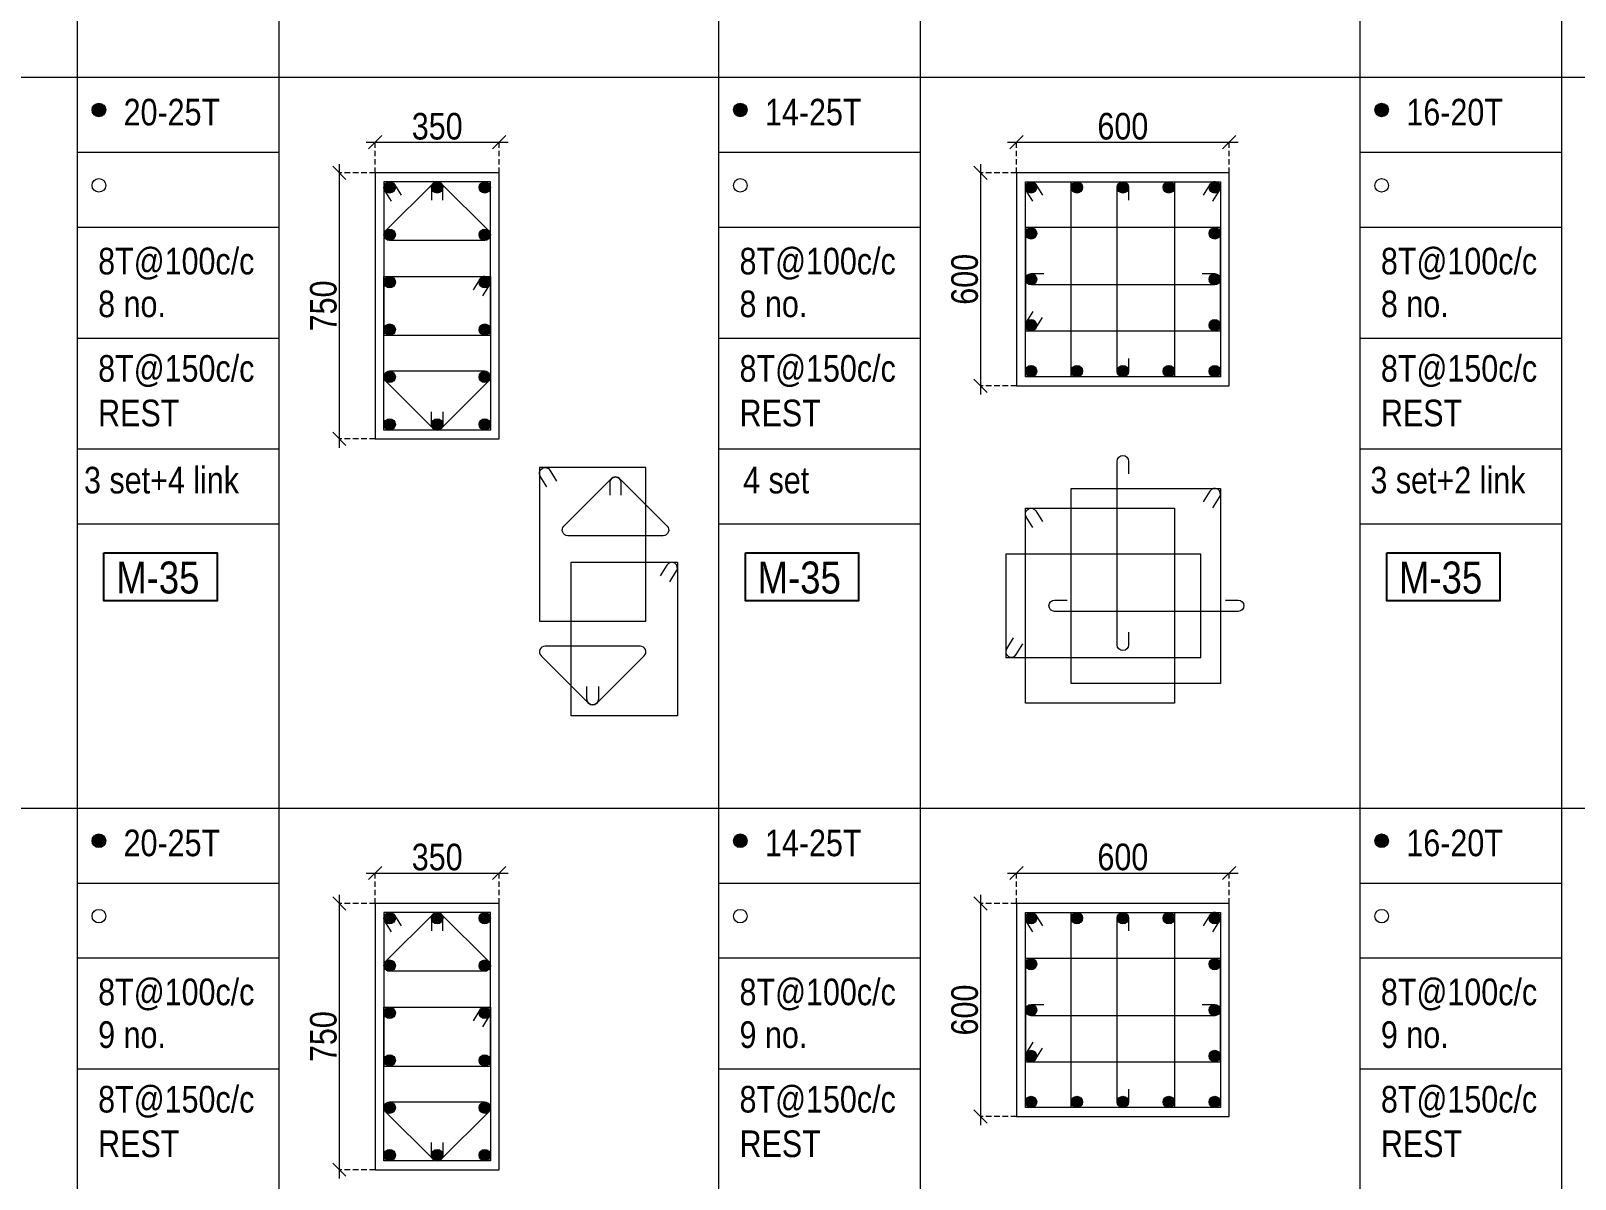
# Model space of a CAD drawing. Header units: millimetres. Extents: x 1112055 to 3390982, y -148532 to 766891.
# Drawn here: x 2124902 to 2142319, y 345047 to 357993 of the extents above; entities that cross this region are included whole.
import ezdxf
from ezdxf.enums import TextEntityAlignment as Align

# ---------------------------------------------------------------- set-up
doc = ezdxf.new("R2010")
doc.units = ezdxf.units.MM
doc.header["$PDMODE"] = 35
doc.header["$PDSIZE"] = -25
doc.linetypes.add('DASHED2', pattern=[0.375, 0.25, -0.125])
doc.linetypes.add('Hidden', pattern=[9.525, 6.35, -3.175])
for name, color, linetype, lineweight in [('B COL. SIZE DIM', 220, 'Continuous', 25), ('B COLSCH', 204, 'Continuous', 20), ('B COLUMN', 1, 'Hidden', 9), ('B STEEL', 34, 'Continuous', 15)]:
    doc.layers.add(name, color=color, linetype=linetype, lineweight=lineweight)
doc.layers.add('B TEXT', color=7, linetype='Continuous')
doc.styles.add('dim inside', font='romans.shx', dxfattribs={"width": 0.8, "height": 125})
doc.styles.add('SWINC', font='swissc.ttf')
doc.dimstyles.new('dim inside', dxfattribs={"dimtxt": 125, "dimasz": 100, "dimexe": 0, "dimexo": 0, "dimgap": 10, "dimtad": 0, "dimdec": 0, "dimzin": 0, "dimdsep": 46, "dimtxsty": 'dim inside', "dimblk": 'SMALL', "dimcen": 0.09, "dimadec": 0, "dimazin": 0, "dimtfac": 1, "dimtdec": 0, "dimtofl": 0, "dimtmove": 0, "dimatfit": 3, "dimfxl": 1, "dimtolj": 1, "dimtzin": 0, "dimarcsym": 2})

# ---------------------------------------------------------------- blocks, each defined once
blk = doc.blocks.new('_Oblique')
at = {"color": 0, "linetype": 'ByBlock', "lineweight": -2}
blk.add_line((-0.5, -0.5), (0.5, 0.5), dxfattribs=at)
blk = doc.blocks.new('*D1078')
at = {"layer": 'B COL. SIZE DIM', "color": 250, "lineweight": 9, "ltscale": 250, "transparency": 16777216}
blk.add_line((2128685, 348498), (2130285, 348498), dxfattribs=at)
at = {"layer": 'B COL. SIZE DIM', "color": 250, "linetype": 'DASHED2', "lineweight": 9, "ltscale": 250, "transparency": 16777216}
for p, q in [((2128785, 348153), (2128785, 348498)), ((2130185, 348153), (2130185, 348498))]:
    blk.add_line(p, q, dxfattribs=at)
at = {"layer": 'Defpoints', "color": 0, "ltscale": 250, "transparency": 16777216}
for p in [(2130185, 348498), (2128785, 348153), (2130185, 348153)]:
    blk.add_point(p, dxfattribs=at)
at = {"layer": 'B COL. SIZE DIM', "color": 250, "lineweight": 9, "ltscale": 250, "transparency": 16777216, "xscale": 150, "yscale": 150, "zscale": 150, "rotation": 180}
blk.add_blockref('_Oblique', (2128785, 348498), dxfattribs=at)
at = {"layer": 'B COL. SIZE DIM', "color": 250, "lineweight": 9, "ltscale": 250, "transparency": 16777216, "xscale": 150, "yscale": 150, "zscale": 150}
blk.add_blockref('_Oblique', (2130185, 348498), dxfattribs=at)
at = {"layer": 'B COL. SIZE DIM', "color": 6, "ltscale": 250, "transparency": 16777216, "insert": (2129485, 348676), "char_height": 300, "attachment_point": 5, "style": 'SWINC'}
blk.add_mtext('\\A1;350', dxfattribs=at)
blk = doc.blocks.new('*D1079')
at = {"layer": 'B COL. SIZE DIM', "color": 250, "lineweight": 9, "ltscale": 250, "transparency": 16777216}
blk.add_line((2128381, 348253), (2128381, 345053), dxfattribs=at)
at = {"layer": 'B COL. SIZE DIM', "color": 250, "linetype": 'DASHED2', "lineweight": 9, "ltscale": 250, "transparency": 16777216}
for p, q in [((2128785, 348153), (2128381, 348153)), ((2128785, 345153), (2128381, 345153))]:
    blk.add_line(p, q, dxfattribs=at)
at = {"layer": 'Defpoints', "color": 0, "ltscale": 250, "transparency": 16777216}
for p in [(2128785, 348153), (2128381, 345153), (2128785, 345153)]:
    blk.add_point(p, dxfattribs=at)
at = {"layer": 'B COL. SIZE DIM', "color": 250, "lineweight": 9, "ltscale": 250, "transparency": 16777216, "xscale": 150, "yscale": 150, "zscale": 150}
for p, rotation in [((2128381, 348153), 90), ((2128381, 345153), 270)]:
    blk.add_blockref('_Oblique', p, dxfattribs=dict(at, rotation=rotation))
at = {"layer": 'B COL. SIZE DIM', "color": 6, "ltscale": 250, "transparency": 16777216, "insert": (2128202, 346653), "char_height": 300, "attachment_point": 5, "rotation": 90, "style": 'SWINC'}
blk.add_mtext('\\A1;750', dxfattribs=at)
blk = doc.blocks.new('*D1088')
at = {"layer": 'B COL. SIZE DIM', "color": 250, "lineweight": 9, "ltscale": 250, "transparency": 16777216}
blk.add_line((2128685, 356737), (2130285, 356737), dxfattribs=at)
at = {"layer": 'B COL. SIZE DIM', "color": 250, "linetype": 'DASHED2', "lineweight": 9, "ltscale": 250, "transparency": 16777216}
for p, q in [((2128785, 356392), (2128785, 356737)), ((2130185, 356392), (2130185, 356737))]:
    blk.add_line(p, q, dxfattribs=at)
at = {"layer": 'Defpoints', "color": 0, "ltscale": 250, "transparency": 16777216}
for p in [(2130185, 356737), (2128785, 356392), (2130185, 356392)]:
    blk.add_point(p, dxfattribs=at)
at = {"layer": 'B COL. SIZE DIM', "color": 250, "lineweight": 9, "ltscale": 250, "transparency": 16777216, "xscale": 150, "yscale": 150, "zscale": 150, "rotation": 180}
blk.add_blockref('_Oblique', (2128785, 356737), dxfattribs=at)
at = {"layer": 'B COL. SIZE DIM', "color": 250, "lineweight": 9, "ltscale": 250, "transparency": 16777216, "xscale": 150, "yscale": 150, "zscale": 150}
blk.add_blockref('_Oblique', (2130185, 356737), dxfattribs=at)
at = {"layer": 'B COL. SIZE DIM', "color": 6, "ltscale": 250, "transparency": 16777216, "insert": (2129485, 356916), "char_height": 300, "attachment_point": 5, "style": 'SWINC'}
blk.add_mtext('\\A1;350', dxfattribs=at)
blk = doc.blocks.new('*D1089')
at = {"layer": 'B COL. SIZE DIM', "color": 250, "lineweight": 9, "ltscale": 250, "transparency": 16777216}
blk.add_line((2128381, 356492), (2128381, 353292), dxfattribs=at)
at = {"layer": 'B COL. SIZE DIM', "color": 250, "linetype": 'DASHED2', "lineweight": 9, "ltscale": 250, "transparency": 16777216}
for p, q in [((2128785, 356392), (2128381, 356392)), ((2128785, 353392), (2128381, 353392))]:
    blk.add_line(p, q, dxfattribs=at)
at = {"layer": 'Defpoints', "color": 0, "ltscale": 250, "transparency": 16777216}
for p in [(2128785, 356392), (2128381, 353392), (2128785, 353392)]:
    blk.add_point(p, dxfattribs=at)
at = {"layer": 'B COL. SIZE DIM', "color": 250, "lineweight": 9, "ltscale": 250, "transparency": 16777216, "xscale": 150, "yscale": 150, "zscale": 150}
for p, rotation in [((2128381, 356392), 90), ((2128381, 353392), 270)]:
    blk.add_blockref('_Oblique', p, dxfattribs=dict(at, rotation=rotation))
at = {"layer": 'B COL. SIZE DIM', "color": 6, "ltscale": 250, "transparency": 16777216, "insert": (2128202, 354892), "char_height": 300, "attachment_point": 5, "rotation": 90, "style": 'SWINC'}
blk.add_mtext('\\A1;750', dxfattribs=at)
blk = doc.blocks.new('*D1102')
at = {"layer": 'B COL. SIZE DIM', "color": 250, "lineweight": 9, "ltscale": 250, "transparency": 16777216}
blk.add_line((2135918, 348498), (2138518, 348498), dxfattribs=at)
at = {"layer": 'B COL. SIZE DIM', "color": 250, "linetype": 'DASHED2', "lineweight": 9, "ltscale": 250, "transparency": 16777216}
for p, q in [((2136018, 348153), (2136018, 348498)), ((2138418, 348153), (2138418, 348498))]:
    blk.add_line(p, q, dxfattribs=at)
at = {"layer": 'Defpoints', "color": 0, "ltscale": 250, "transparency": 16777216}
for p in [(2138418, 348498), (2136018, 348153), (2138418, 348153)]:
    blk.add_point(p, dxfattribs=at)
at = {"layer": 'B COL. SIZE DIM', "color": 250, "lineweight": 9, "ltscale": 250, "transparency": 16777216, "xscale": 150, "yscale": 150, "zscale": 150, "rotation": 180}
blk.add_blockref('_Oblique', (2136018, 348498), dxfattribs=at)
at = {"layer": 'B COL. SIZE DIM', "color": 250, "lineweight": 9, "ltscale": 250, "transparency": 16777216, "xscale": 150, "yscale": 150, "zscale": 150}
blk.add_blockref('_Oblique', (2138418, 348498), dxfattribs=at)
at = {"layer": 'B COL. SIZE DIM', "color": 6, "ltscale": 250, "transparency": 16777216, "insert": (2137218, 348677), "char_height": 300, "attachment_point": 5, "style": 'SWINC'}
blk.add_mtext('\\A1;600', dxfattribs=at)
blk = doc.blocks.new('*D1103')
at = {"layer": 'B COL. SIZE DIM', "color": 250, "lineweight": 9, "ltscale": 250, "transparency": 16777216}
blk.add_line((2135614, 348253), (2135614, 345653), dxfattribs=at)
at = {"layer": 'B COL. SIZE DIM', "color": 250, "linetype": 'DASHED2', "lineweight": 9, "ltscale": 250, "transparency": 16777216}
for p, q in [((2136018, 348153), (2135614, 348153)), ((2136018, 345753), (2135614, 345753))]:
    blk.add_line(p, q, dxfattribs=at)
at = {"layer": 'Defpoints', "color": 0, "ltscale": 250, "transparency": 16777216}
for p in [(2136018, 348153), (2135614, 345753), (2136018, 345753)]:
    blk.add_point(p, dxfattribs=at)
at = {"layer": 'B COL. SIZE DIM', "color": 250, "lineweight": 9, "ltscale": 250, "transparency": 16777216, "xscale": 150, "yscale": 150, "zscale": 150}
for p, rotation in [((2135614, 348153), 90), ((2135614, 345753), 270)]:
    blk.add_blockref('_Oblique', p, dxfattribs=dict(at, rotation=rotation))
at = {"layer": 'B COL. SIZE DIM', "color": 6, "ltscale": 250, "transparency": 16777216, "insert": (2135435, 346953), "char_height": 300, "attachment_point": 5, "rotation": 90, "style": 'SWINC'}
blk.add_mtext('\\A1;600', dxfattribs=at)
blk = doc.blocks.new('*D1104')
at = {"layer": 'B COL. SIZE DIM', "color": 250, "lineweight": 9, "ltscale": 250, "transparency": 16777216}
blk.add_line((2135918, 356737), (2138518, 356737), dxfattribs=at)
at = {"layer": 'B COL. SIZE DIM', "color": 250, "linetype": 'DASHED2', "lineweight": 9, "ltscale": 250, "transparency": 16777216}
for p, q in [((2136018, 356392), (2136018, 356737)), ((2138418, 356392), (2138418, 356737))]:
    blk.add_line(p, q, dxfattribs=at)
at = {"layer": 'Defpoints', "color": 0, "ltscale": 250, "transparency": 16777216}
for p in [(2138418, 356737), (2136018, 356392), (2138418, 356392)]:
    blk.add_point(p, dxfattribs=at)
at = {"layer": 'B COL. SIZE DIM', "color": 250, "lineweight": 9, "ltscale": 250, "transparency": 16777216, "xscale": 150, "yscale": 150, "zscale": 150, "rotation": 180}
blk.add_blockref('_Oblique', (2136018, 356737), dxfattribs=at)
at = {"layer": 'B COL. SIZE DIM', "color": 250, "lineweight": 9, "ltscale": 250, "transparency": 16777216, "xscale": 150, "yscale": 150, "zscale": 150}
blk.add_blockref('_Oblique', (2138418, 356737), dxfattribs=at)
at = {"layer": 'B COL. SIZE DIM', "color": 6, "ltscale": 250, "transparency": 16777216, "insert": (2137218, 356916), "char_height": 300, "attachment_point": 5, "style": 'SWINC'}
blk.add_mtext('\\A1;600', dxfattribs=at)
blk = doc.blocks.new('*D1105')
at = {"layer": 'B COL. SIZE DIM', "color": 250, "lineweight": 9, "ltscale": 250, "transparency": 16777216}
blk.add_line((2135614, 356492), (2135614, 353892), dxfattribs=at)
at = {"layer": 'B COL. SIZE DIM', "color": 250, "linetype": 'DASHED2', "lineweight": 9, "ltscale": 250, "transparency": 16777216}
for p, q in [((2136018, 356392), (2135614, 356392)), ((2136018, 353992), (2135614, 353992))]:
    blk.add_line(p, q, dxfattribs=at)
at = {"layer": 'Defpoints', "color": 0, "ltscale": 250, "transparency": 16777216}
for p in [(2136018, 356392), (2135614, 353992), (2136018, 353992)]:
    blk.add_point(p, dxfattribs=at)
at = {"layer": 'B COL. SIZE DIM', "color": 250, "lineweight": 9, "ltscale": 250, "transparency": 16777216, "xscale": 150, "yscale": 150, "zscale": 150}
for p, rotation in [((2135614, 356392), 90), ((2135614, 353992), 270)]:
    blk.add_blockref('_Oblique', p, dxfattribs=dict(at, rotation=rotation))
at = {"layer": 'B COL. SIZE DIM', "color": 6, "ltscale": 250, "transparency": 16777216, "insert": (2135435, 355192), "char_height": 300, "attachment_point": 5, "rotation": 90, "style": 'SWINC'}
blk.add_mtext('\\A1;600', dxfattribs=at)

msp = doc.modelspace()

# ---------------------------------------------------------------- hatches: boundary and pattern name
at = {"layer": 'B STEEL', "lineweight": 9, "ltscale": 0.5}
h = msp.add_hatch(color=34, dxfattribs=at)
edge = h.paths.add_edge_path()
edge.add_arc((2125669.6, 357101.6), 76.8, 0, 360)
h = msp.add_hatch(color=34, dxfattribs=at)
edge = h.paths.add_edge_path()
edge.add_arc((2132903.1, 357101.6), 76.8, 0, 360)
h = msp.add_hatch(color=34, dxfattribs=at)
edge = h.paths.add_edge_path()
edge.add_arc((2140136.7, 357101.6), 76.8, 0, 360)
h = msp.add_hatch(color=34, dxfattribs=at)
edge = h.paths.add_edge_path()
edge.add_arc((2128948.8, 356228.4), 64, 0, 360)
h = msp.add_hatch(color=34, dxfattribs=at)
edge = h.paths.add_edge_path()
edge.add_arc((2129484.7, 356228.4), 64, 180, 540, ccw=False)
h = msp.add_hatch(color=34, dxfattribs=at)
edge = h.paths.add_edge_path()
edge.add_arc((2130020.7, 356228.4), 64, 180, 540, ccw=False)
h = msp.add_hatch(color=34, dxfattribs=at)
edge = h.paths.add_edge_path()
edge.add_arc((2136182.3, 356228.4), 64, 0, 360)
h = msp.add_hatch(color=34, dxfattribs=at)
edge = h.paths.add_edge_path()
edge.add_arc((2136700.3, 356228.4), 64, 180, 540, ccw=False)
h = msp.add_hatch(color=34, dxfattribs=at)
edge = h.paths.add_edge_path()
edge.add_arc((2137218.3, 356228.4), 64, 180, 540, ccw=False)
h = msp.add_hatch(color=34, dxfattribs=at)
edge = h.paths.add_edge_path()
edge.add_arc((2137736.3, 356228.4), 64, 180, 540, ccw=False)
h = msp.add_hatch(color=34, dxfattribs=at)
edge = h.paths.add_edge_path()
edge.add_arc((2138254.3, 356228.4), 64, 180, 540, ccw=False)
at = {"layer": 'B STEEL', "lineweight": 30}
h = msp.add_hatch(color=34, dxfattribs=at)
edge = h.paths.add_edge_path()
edge.add_arc((2128948.8, 355694), 64, 0, 360)
h = msp.add_hatch(color=34, dxfattribs=at)
edge = h.paths.add_edge_path()
edge.add_arc((2130020.7, 355694), 64, 0, 360)
at = {"layer": 'B STEEL', "lineweight": 9, "ltscale": 0.5}
h = msp.add_hatch(color=34, dxfattribs=at)
edge = h.paths.add_edge_path()
edge.add_arc((2136182.3, 355710.4), 64, 180, 540, ccw=False)
h = msp.add_hatch(color=34, dxfattribs=at)
edge = h.paths.add_edge_path()
edge.add_arc((2138254.3, 355710.4), 64, 180, 540, ccw=False)
at = {"layer": 'B STEEL', "lineweight": 30}
h = msp.add_hatch(color=34, dxfattribs=at)
edge = h.paths.add_edge_path()
edge.add_arc((2128948.8, 355159.6), 64, 0, 360)
h = msp.add_hatch(color=34, dxfattribs=at)
edge = h.paths.add_edge_path()
edge.add_arc((2130020.7, 355159.6), 64, 0, 360)
at = {"layer": 'B STEEL', "lineweight": 9, "ltscale": 0.5}
h = msp.add_hatch(color=34, dxfattribs=at)
edge = h.paths.add_edge_path()
edge.add_arc((2136182.3, 355192.4), 64, 180, 540, ccw=False)
h = msp.add_hatch(color=34, dxfattribs=at)
edge = h.paths.add_edge_path()
edge.add_arc((2138254.3, 355192.4), 64, 180, 540, ccw=False)
at = {"layer": 'B STEEL', "lineweight": 30}
h = msp.add_hatch(color=34, dxfattribs=at)
edge = h.paths.add_edge_path()
edge.add_arc((2128948.8, 354625.2), 64, 0, 360)
h = msp.add_hatch(color=34, dxfattribs=at)
edge = h.paths.add_edge_path()
edge.add_arc((2130020.7, 354625.2), 64, 0, 360)
at = {"layer": 'B STEEL', "lineweight": 9, "ltscale": 0.5}
h = msp.add_hatch(color=34, dxfattribs=at)
edge = h.paths.add_edge_path()
edge.add_arc((2136182.3, 354674.4), 64, 180, 540, ccw=False)
h = msp.add_hatch(color=34, dxfattribs=at)
edge = h.paths.add_edge_path()
edge.add_arc((2138254.3, 354674.4), 64, 180, 540, ccw=False)
at = {"layer": 'B STEEL', "lineweight": 30}
h = msp.add_hatch(color=34, dxfattribs=at)
edge = h.paths.add_edge_path()
edge.add_arc((2128948.8, 354090.8), 64, 0, 360)
h = msp.add_hatch(color=34, dxfattribs=at)
edge = h.paths.add_edge_path()
edge.add_arc((2130020.7, 354090.8), 64, 0, 360)
at = {"layer": 'B STEEL', "lineweight": 9, "ltscale": 0.5}
h = msp.add_hatch(color=34, dxfattribs=at)
edge = h.paths.add_edge_path()
edge.add_arc((2136182.3, 354156.4), 64, 0, 360, ccw=False)
h = msp.add_hatch(color=34, dxfattribs=at)
edge = h.paths.add_edge_path()
edge.add_arc((2136700.3, 354156.4), 64, 180, 540, ccw=False)
h = msp.add_hatch(color=34, dxfattribs=at)
edge = h.paths.add_edge_path()
edge.add_arc((2137218.3, 354156.4), 64, 180, 540, ccw=False)
h = msp.add_hatch(color=34, dxfattribs=at)
edge = h.paths.add_edge_path()
edge.add_arc((2137736.3, 354156.4), 64, 180, 540, ccw=False)
h = msp.add_hatch(color=34, dxfattribs=at)
edge = h.paths.add_edge_path()
edge.add_arc((2138254.3, 354156.4), 64, -180, 180)
h = msp.add_hatch(color=34, dxfattribs=at)
edge = h.paths.add_edge_path()
edge.add_arc((2128948.8, 353556.4), 64, 0, 360, ccw=False)
h = msp.add_hatch(color=34, dxfattribs=at)
edge = h.paths.add_edge_path()
edge.add_arc((2129484.7, 353556.4), 64, -180, 180)
h = msp.add_hatch(color=34, dxfattribs=at)
edge = h.paths.add_edge_path()
edge.add_arc((2130020.7, 353556.4), 64, -180, 180)
h = msp.add_hatch(color=34, dxfattribs=at)
edge = h.paths.add_edge_path()
edge.add_arc((2125669.6, 348861.8), 76.8, 0, 360)
h = msp.add_hatch(color=34, dxfattribs=at)
edge = h.paths.add_edge_path()
edge.add_arc((2132903.1, 348861.8), 76.8, 0, 360)
h = msp.add_hatch(color=34, dxfattribs=at)
edge = h.paths.add_edge_path()
edge.add_arc((2140136.7, 348861.8), 76.8, 0, 360)
h = msp.add_hatch(color=34, dxfattribs=at)
edge = h.paths.add_edge_path()
edge.add_arc((2128948.8, 347988.6), 64, 0, 360)
h = msp.add_hatch(color=34, dxfattribs=at)
edge = h.paths.add_edge_path()
edge.add_arc((2129484.7, 347988.6), 64, 180, 540, ccw=False)
h = msp.add_hatch(color=34, dxfattribs=at)
edge = h.paths.add_edge_path()
edge.add_arc((2130020.7, 347988.6), 64, 180, 540, ccw=False)
h = msp.add_hatch(color=34, dxfattribs=at)
edge = h.paths.add_edge_path()
edge.add_arc((2136182.3, 347988.6), 64, 0, 360)
h = msp.add_hatch(color=34, dxfattribs=at)
edge = h.paths.add_edge_path()
edge.add_arc((2136700.3, 347988.6), 64, 180, 540, ccw=False)
h = msp.add_hatch(color=34, dxfattribs=at)
edge = h.paths.add_edge_path()
edge.add_arc((2137218.3, 347988.6), 64, 180, 540, ccw=False)
h = msp.add_hatch(color=34, dxfattribs=at)
edge = h.paths.add_edge_path()
edge.add_arc((2137736.3, 347988.6), 64, 180, 540, ccw=False)
h = msp.add_hatch(color=34, dxfattribs=at)
edge = h.paths.add_edge_path()
edge.add_arc((2138254.3, 347988.6), 64, 180, 540, ccw=False)
at = {"layer": 'B STEEL', "lineweight": 30}
h = msp.add_hatch(color=34, dxfattribs=at)
edge = h.paths.add_edge_path()
edge.add_arc((2128948.8, 347454.2), 64, 0, 360)
h = msp.add_hatch(color=34, dxfattribs=at)
edge = h.paths.add_edge_path()
edge.add_arc((2130020.7, 347454.2), 64, 0, 360)
at = {"layer": 'B STEEL', "lineweight": 9, "ltscale": 0.5}
h = msp.add_hatch(color=34, dxfattribs=at)
edge = h.paths.add_edge_path()
edge.add_arc((2136182.3, 347470.6), 64, 180, 540, ccw=False)
h = msp.add_hatch(color=34, dxfattribs=at)
edge = h.paths.add_edge_path()
edge.add_arc((2138254.3, 347470.6), 64, 180, 540, ccw=False)
at = {"layer": 'B STEEL', "lineweight": 30}
h = msp.add_hatch(color=34, dxfattribs=at)
edge = h.paths.add_edge_path()
edge.add_arc((2128948.8, 346919.8), 64, 0, 360)
h = msp.add_hatch(color=34, dxfattribs=at)
edge = h.paths.add_edge_path()
edge.add_arc((2130020.7, 346919.8), 64, 0, 360)
at = {"layer": 'B STEEL', "lineweight": 9, "ltscale": 0.5}
h = msp.add_hatch(color=34, dxfattribs=at)
edge = h.paths.add_edge_path()
edge.add_arc((2136182.3, 346952.6), 64, 180, 540, ccw=False)
h = msp.add_hatch(color=34, dxfattribs=at)
edge = h.paths.add_edge_path()
edge.add_arc((2138254.3, 346952.6), 64, 180, 540, ccw=False)
at = {"layer": 'B STEEL', "lineweight": 30}
h = msp.add_hatch(color=34, dxfattribs=at)
edge = h.paths.add_edge_path()
edge.add_arc((2128948.8, 346385.4), 64, 0, 360)
h = msp.add_hatch(color=34, dxfattribs=at)
edge = h.paths.add_edge_path()
edge.add_arc((2130020.7, 346385.4), 64, 0, 360)
at = {"layer": 'B STEEL', "lineweight": 9, "ltscale": 0.5}
h = msp.add_hatch(color=34, dxfattribs=at)
edge = h.paths.add_edge_path()
edge.add_arc((2136182.3, 346434.6), 64, 180, 540, ccw=False)
h = msp.add_hatch(color=34, dxfattribs=at)
edge = h.paths.add_edge_path()
edge.add_arc((2138254.3, 346434.6), 64, 180, 540, ccw=False)
at = {"layer": 'B STEEL', "lineweight": 30}
h = msp.add_hatch(color=34, dxfattribs=at)
edge = h.paths.add_edge_path()
edge.add_arc((2128948.8, 345851), 64, 0, 360)
h = msp.add_hatch(color=34, dxfattribs=at)
edge = h.paths.add_edge_path()
edge.add_arc((2130020.7, 345851), 64, 0, 360)
at = {"layer": 'B STEEL', "lineweight": 9, "ltscale": 0.5}
h = msp.add_hatch(color=34, dxfattribs=at)
edge = h.paths.add_edge_path()
edge.add_arc((2136182.3, 345916.6), 64, 0, 360, ccw=False)
h = msp.add_hatch(color=34, dxfattribs=at)
edge = h.paths.add_edge_path()
edge.add_arc((2136700.3, 345916.6), 64, 180, 540, ccw=False)
h = msp.add_hatch(color=34, dxfattribs=at)
edge = h.paths.add_edge_path()
edge.add_arc((2137218.3, 345916.6), 64, 180, 540, ccw=False)
h = msp.add_hatch(color=34, dxfattribs=at)
edge = h.paths.add_edge_path()
edge.add_arc((2137736.3, 345916.6), 64, 180, 540, ccw=False)
h = msp.add_hatch(color=34, dxfattribs=at)
edge = h.paths.add_edge_path()
edge.add_arc((2138254.3, 345916.6), 64, -180, 180)
h = msp.add_hatch(color=34, dxfattribs=at)
edge = h.paths.add_edge_path()
edge.add_arc((2128948.8, 345316.6), 64, 0, 360, ccw=False)
h = msp.add_hatch(color=34, dxfattribs=at)
edge = h.paths.add_edge_path()
edge.add_arc((2129484.7, 345316.6), 64, -180, 180)
h = msp.add_hatch(color=34, dxfattribs=at)
edge = h.paths.add_edge_path()
edge.add_arc((2130020.7, 345316.6), 64, -180, 180)

# ---------------------------------------------------------------- linework, layer by layer
at = {"layer": 'B COLSCH', "color": 250, "lineweight": 0}
for p, q in [((2125423.3, 382189.4), (2125423.3, 332750.4)), ((2127697.7, 382189.4), (2127697.7, 323875.2)), ((2132656.8, 382189.4), (2132656.8, 332750.4)), ((2134931.2, 382189.4), (2134931.2, 323875.2)), ((2139890.4, 382189.4), (2139890.4, 332750.4)), ((2142164.8, 382189.4), (2142164.8, 323875.2)), ((2087620, 357469.9), (2216655.7, 357469.9)), ((2125423.3, 356624.9), (2127697.7, 356624.9)), ((2132656.8, 356624.9), (2134931.2, 356624.9)), ((2139890.4, 356624.9), (2142164.8, 356624.9)), ((2125423.3, 355779.9), (2127697.7, 355779.9)), ((2132656.8, 355779.9), (2134931.2, 355779.9)), ((2139890.4, 355779.9), (2142164.8, 355779.9)), ((2125423.3, 354530.1), (2127697.7, 354530.1)), ((2132656.8, 354530.1), (2134931.2, 354530.1)), ((2139890.4, 354530.1), (2142164.8, 354530.1)), ((2125423.3, 353280.4), (2127697.7, 353280.4)), ((2132656.8, 353280.4), (2134931.2, 353280.4)), ((2139890.4, 353280.4), (2142164.8, 353280.4)), ((2125423.3, 352435.4), (2127697.7, 352435.4)), ((2132656.8, 352435.4), (2134931.2, 352435.4)), ((2139890.4, 352435.4), (2142164.8, 352435.4)), ((2087620, 349230.1), (2216655.7, 349230.1)), ((2125423.3, 348385.1), (2127697.7, 348385.1)), ((2132656.8, 348385.1), (2134931.2, 348385.1)), ((2139890.4, 348385.1), (2142164.8, 348385.1)), ((2125423.3, 347540.1), (2127697.7, 347540.1)), ((2132656.8, 347540.1), (2134931.2, 347540.1)), ((2139890.4, 347540.1), (2142164.8, 347540.1)), ((2125423.3, 346290.3), (2127697.7, 346290.3)), ((2132656.8, 346290.3), (2134931.2, 346290.3)), ((2139890.4, 346290.3), (2142164.8, 346290.3))]:
    msp.add_line(p, q, dxfattribs=at)
at = {"layer": 'B COLUMN', "color": 1, "linetype": 'ByBlock', "lineweight": 20}
for points in [[(2128784.7, 353392.4), (2130184.7, 353392.4), (2130184.7, 356392.4), (2128784.7, 356392.4)], [(2136018.3, 353992.4), (2138418.3, 353992.4), (2138418.3, 356392.4), (2136018.3, 356392.4)], [(2128784.7, 345152.6), (2130184.7, 345152.6), (2130184.7, 348152.6), (2128784.7, 348152.6)], [(2136018.3, 345752.6), (2138418.3, 345752.6), (2138418.3, 348152.6), (2136018.3, 348152.6)]]:
    msp.add_lwpolyline(points, close=True, dxfattribs=at)
at = {"layer": 'B STEEL', "color": 34, "lineweight": 9, "ltscale": 0.5}
for points in [[(2128884.7, 354561.2), (2130084.7, 354561.2), (2130084.7, 356292.4), (2128884.7, 356292.4)], [(2137800.3, 356292.4), (2137800.3, 354092.4), (2136118.3, 354092.4), (2136118.3, 356292.4)], [(2138318.3, 356292.4), (2138318.3, 354092.4), (2136636.3, 354092.4), (2136636.3, 356292.4)], [(2136118.3, 354610.4), (2138318.3, 354610.4), (2138318.3, 355774.4), (2136118.3, 355774.4)], [(2128884.7, 355223.6), (2130084.7, 355223.6), (2130084.7, 353492.4), (2128884.7, 353492.4)], [(2130638.3, 351338.6), (2131838.3, 351338.6), (2131838.3, 353069.8), (2130638.3, 353069.8)], [(2138318.3, 352834.7), (2138318.3, 350634.7), (2136636.3, 350634.7), (2136636.3, 352834.7)], [(2137800.3, 352611.6), (2137800.3, 350411.6), (2136118.3, 350411.6), (2136118.3, 352611.6)], [(2130994.3, 352001), (2132194.3, 352001), (2132194.3, 350269.8), (2130994.3, 350269.8)], [(2135897, 350929.6), (2138097, 350929.6), (2138097, 352093.6), (2135897, 352093.6)], [(2128884.7, 346321.4), (2130084.7, 346321.4), (2130084.7, 348052.6), (2128884.7, 348052.6)], [(2137800.3, 348052.6), (2137800.3, 345852.6), (2136118.3, 345852.6), (2136118.3, 348052.6)], [(2138318.3, 348052.6), (2138318.3, 345852.6), (2136636.3, 345852.6), (2136636.3, 348052.6)], [(2136118.3, 346370.6), (2138318.3, 346370.6), (2138318.3, 347534.6), (2136118.3, 347534.6)], [(2128884.7, 346983.8), (2130084.7, 346983.8), (2130084.7, 345252.6), (2128884.7, 345252.6)]]:
    msp.add_lwpolyline(points, close=True, dxfattribs=at)
for points in [[(2128969, 356073.4), (2128894.2, 356194.9, -1), (2129003.3, 356262), (2129078, 356140.5)], [(2129548.8, 356085.8), (2129548.8, 356228.4, 1), (2129420.7, 356228.4), (2129420.7, 356085.8)], [(2136202.5, 356073.4), (2136127.8, 356194.9, -1), (2136236.8, 356262), (2136311.6, 356140.5)], [(2137282.3, 354299.1), (2137282.3, 354156.4, -1), (2137154.3, 354156.4), (2137154.3, 356228.4, -1), (2137282.3, 356228.4), (2137282.3, 356085.8)], [(2138234, 356073.4), (2138308.8, 356194.9, 1), (2138199.7, 356262), (2138125, 356140.5)], [(2130000.5, 355004.6), (2130075.2, 355126.1, 1), (2129966.2, 355193.2), (2129891.4, 355071.7)], [(2138111.6, 355256.4), (2138254.3, 355256.4, -1), (2138254.3, 355128.4), (2136182.3, 355128.4, -1), (2136182.3, 355256.4), (2136324.9, 355256.4)], [(2136202.5, 354829.5), (2136127.8, 354708, 1), (2136236.8, 354640.9), (2136311.6, 354762.4)], [(2129548.8, 353699.1), (2129548.8, 353556.4, -1), (2129420.7, 353556.4), (2129420.7, 353699.1)], [(2129548.8, 353699.1), (2129548.8, 353556.4, -1), (2129420.7, 353556.4), (2129420.7, 353699.1)], [(2137282.3, 351211.6), (2137282.3, 351069, -1), (2137154.3, 351069), (2137154.3, 353140.9, -1), (2137282.3, 353140.9), (2137282.3, 352998.3)], [(2130722.6, 352850.7), (2130647.8, 352972.2, -1), (2130756.9, 353039.3), (2130831.7, 352917.8)], [(2131559.8, 352756.6), (2131559.8, 352899.3, 1), (2131431.8, 352899.3), (2131431.8, 352756.6)], [(2138234, 352615.6), (2138308.8, 352737.1, 1), (2138199.7, 352804.2), (2138125, 352682.7)], [(2136202.5, 352392.5), (2136127.8, 352514, -1), (2136236.8, 352581.1), (2136311.6, 352459.6)], [(2132110.1, 351781.9), (2132184.8, 351903.4, 1), (2132075.8, 351970.5), (2132001, 351849.1)], [(2138377.2, 351575.6), (2138519.8, 351575.6, -1), (2138519.8, 351447.6), (2136447.9, 351447.6, -1), (2136447.9, 351575.6), (2136590.5, 351575.6)], [(2135981.3, 351148.6), (2135906.5, 351027.1, 1), (2136015.5, 350960), (2136090.3, 351081.5)], [(2131302.4, 350600.1), (2131302.4, 350457.5, -1), (2131174.3, 350457.5), (2131174.3, 350600.1)], [(2128969, 347833.5), (2128894.2, 347955, -1), (2129003.3, 348022.1), (2129078, 347900.6)], [(2129548.8, 347845.9), (2129548.8, 347988.6, 1), (2129420.7, 347988.6), (2129420.7, 347845.9)], [(2136202.5, 347833.5), (2136127.8, 347955, -1), (2136236.8, 348022.1), (2136311.6, 347900.6)], [(2137282.3, 346059.3), (2137282.3, 345916.6, -1), (2137154.3, 345916.6), (2137154.3, 347988.6, -1), (2137282.3, 347988.6), (2137282.3, 347845.9)], [(2138234, 347833.5), (2138308.8, 347955, 1), (2138199.7, 348022.1), (2138125, 347900.6)], [(2130000.5, 346764.7), (2130075.2, 346886.2, 1), (2129966.2, 346953.3), (2129891.4, 346831.9)], [(2138111.6, 347016.6), (2138254.3, 347016.6, -1), (2138254.3, 346888.6), (2136182.3, 346888.6, -1), (2136182.3, 347016.6), (2136324.9, 347016.6)], [(2136202.5, 346589.6), (2136127.8, 346468.2, 1), (2136236.8, 346401), (2136311.6, 346522.5)], [(2129548.8, 345459.3), (2129548.8, 345316.6, -1), (2129420.7, 345316.6), (2129420.7, 345459.3)], [(2129548.8, 345459.3), (2129548.8, 345316.6, -1), (2129420.7, 345316.6), (2129420.7, 345459.3)]]:
    msp.add_lwpolyline(points, format="xyb", dxfattribs=at)
for points in [[(2129529.9, 356273.7), (2130065.9, 355739.4, -0.6687154), (2130020.7, 355630), (2128948.8, 355630, -0.6687154), (2128903.6, 355739.4), (2129439.5, 356273.7, -0.4133445)], [(2129529.9, 353511.1), (2130065.9, 354045.5, 0.6687154), (2130020.7, 354154.9), (2128948.8, 354154.9, 0.6687154), (2128903.6, 354045.5), (2129439.5, 353511.1, 0.4133445)], [(2131541, 352944.6), (2132077, 352410.2, -0.6687154), (2132031.8, 352300.9), (2130959.8, 352300.9, -0.6687154), (2130914.6, 352410.2), (2131450.6, 352944.6, -0.4133445)], [(2131283.5, 350412.1), (2131819.5, 350946.5, 0.6687154), (2131774.3, 351055.9), (2130702.4, 351055.9, 0.6687154), (2130657.2, 350946.5), (2131193.1, 350412.1, 0.4133445)], [(2129529.9, 348033.9), (2130065.9, 347499.5, -0.6687154), (2130020.7, 347390.2), (2128948.8, 347390.2, -0.6687154), (2128903.6, 347499.5), (2129439.5, 348033.9, -0.4133445)], [(2129529.9, 345271.3), (2130065.9, 345805.7, 0.6687154), (2130020.7, 345915), (2128948.8, 345915, 0.6687154), (2128903.6, 345805.7), (2129439.5, 345271.3, 0.4133445)]]:
    msp.add_lwpolyline(points, format="xyb", close=True, dxfattribs=at)
for centre, radius in [((2125669.6, 357101.6), 76.8), ((2132903.1, 357101.6), 76.8), ((2140136.7, 357101.6), 76.8), ((2125669.6, 356251.3), 76.8), ((2128948.8, 356228.4), 64), ((2129484.7, 356228.4), 64), ((2130020.7, 356228.4), 64), ((2132903.1, 356251.3), 76.8), ((2136182.3, 356228.4), 64), ((2136700.3, 356228.4), 64), ((2137218.3, 356228.4), 64), ((2137736.3, 356228.4), 64), ((2138254.3, 356228.4), 64), ((2140136.7, 356251.3), 76.8), ((2128948.8, 355694), 64), ((2130020.7, 355694), 64), ((2136182.3, 355710.4), 64), ((2138254.3, 355710.4), 64), ((2128948.8, 355159.6), 64), ((2130020.7, 355159.6), 64), ((2136182.3, 355192.4), 64), ((2138254.3, 355192.4), 64), ((2128948.8, 354625.2), 64), ((2130020.7, 354625.2), 64), ((2136182.3, 354674.4), 64), ((2138254.3, 354674.4), 64), ((2128948.8, 354090.8), 64), ((2130020.7, 354090.8), 64), ((2136182.3, 354156.4), 64), ((2136700.3, 354156.4), 64), ((2137218.3, 354156.4), 64), ((2137736.3, 354156.4), 64), ((2138254.3, 354156.4), 64), ((2128948.8, 353556.4), 64), ((2129484.7, 353556.4), 64), ((2130020.7, 353556.4), 64), ((2125669.6, 348861.8), 76.8), ((2132903.1, 348861.8), 76.8), ((2140136.7, 348861.8), 76.8), ((2125669.6, 348011.5), 76.8), ((2128948.8, 347988.6), 64), ((2129484.7, 347988.6), 64), ((2130020.7, 347988.6), 64), ((2132903.1, 348011.5), 76.8), ((2136182.3, 347988.6), 64), ((2136700.3, 347988.6), 64), ((2137218.3, 347988.6), 64), ((2137736.3, 347988.6), 64), ((2138254.3, 347988.6), 64), ((2140136.7, 348011.5), 76.8), ((2128948.8, 347454.2), 64), ((2130020.7, 347454.2), 64), ((2136182.3, 347470.6), 64), ((2138254.3, 347470.6), 64), ((2128948.8, 346919.8), 64), ((2130020.7, 346919.8), 64), ((2136182.3, 346952.6), 64), ((2138254.3, 346952.6), 64), ((2128948.8, 346385.4), 64), ((2130020.7, 346385.4), 64), ((2136182.3, 346434.6), 64), ((2138254.3, 346434.6), 64), ((2128948.8, 345851), 64), ((2130020.7, 345851), 64), ((2136182.3, 345916.6), 64), ((2136700.3, 345916.6), 64), ((2137218.3, 345916.6), 64), ((2137736.3, 345916.6), 64), ((2138254.3, 345916.6), 64), ((2128948.8, 345316.6), 64), ((2129484.7, 345316.6), 64), ((2130020.7, 345316.6), 64)]:
    msp.add_circle(centre, radius, dxfattribs=at)
at = {"layer": 'B TEXT', "color": 1}
for points in [[(2125726.9, 352106.3), (2127001.5, 352106.3), (2127001.5, 351568.4), (2125726.9, 351568.4)], [(2132960.5, 352106.3), (2134235.1, 352106.3), (2134235.1, 351568.4), (2132960.5, 351568.4)], [(2140194, 352106.3), (2141468.6, 352106.3), (2141468.6, 351568.4), (2140194, 351568.4)]]:
    msp.add_lwpolyline(points, close=True, dxfattribs=at)

# ---------------------------------------------------------------- texts
at = {"layer": 'B TEXT', "style": 'SWINC'}
for s, p in [('20-25T', (2125948.1, 356927)), ('14-25T', (2133181.6, 356927)), ('16-20T', (2140415.2, 356927)), ('8T@100c/c', (2125661.1, 355247.2)), ('8T@100c/c', (2132894.7, 355247.2)), ('8T@100c/c', (2140128.2, 355247.2)), ('8 no.', (2125661.1, 354765.4)), ('8 no.', (2132894.7, 354765.4)), ('8 no.', (2140128.2, 354765.4)), ('8T@150c/c', (2125661.1, 354037.3)), ('8T@150c/c', (2132894.7, 354037.3)), ('8T@150c/c', (2140128.2, 354037.3)), ('REST', (2125661.1, 353534.9)), ('REST', (2132894.7, 353534.9)), ('REST', (2140128.2, 353534.9)), ('3 set+4 link', (2125501.5, 352777.9)), ('4 set', (2132935.2, 352777.9)), ('3 set+2 link', (2140009.9, 352777.9)), ('20-25T', (2125948.1, 348687.2)), ('14-25T', (2133181.6, 348687.2)), ('16-20T', (2140415.2, 348687.2)), ('8T@100c/c', (2125661.1, 347007.4)), ('8T@100c/c', (2132894.7, 347007.4)), ('8T@100c/c', (2140128.2, 347007.4)), ('9 no.', (2125661.1, 346525.6)), ('9 no.', (2132894.7, 346525.6)), ('9 no.', (2140128.2, 346525.6)), ('8T@150c/c', (2125661.1, 345797.5)), ('8T@150c/c', (2132894.7, 345797.5)), ('8T@150c/c', (2140128.2, 345797.5)), ('REST', (2125661.1, 345295.1)), ('REST', (2132894.7, 345295.1)), ('REST', (2140128.2, 345295.1))]:
    msp.add_text(s, height=300, dxfattribs=at).set_placement(p)
at = {"layer": 'B TEXT', "color": 1, "style": 'SWINC'}
for p in [(2125864.3, 351541.8), (2133097.8, 351541.8), (2140331.4, 351541.8)]:
    msp.add_text('M-35', height=360, dxfattribs=at).set_placement(p, align=Align.BOTTOM_LEFT)

# ---------------------------------------------------------------- dimensions: what is measured, and where the dimension line sits
at = {"layer": 'B COL. SIZE DIM', "color": 250, "ltscale": 250}
for base, p1, p2, picture, middle in [((2130184.7, 356737.4), (2128784.7, 356392.4), (2130184.7, 356392.4), '*D1088', (2129484.7, 356916.2)), ((2138418.3, 356737.4), (2136018.3, 356392.4), (2138418.3, 356392.4), '*D1104', (2137218.3, 356916.4)), ((2130184.7, 348497.5), (2128784.7, 348152.6), (2130184.7, 348152.6), '*D1078', (2129484.7, 348676.3)), ((2138418.3, 348497.5), (2136018.3, 348152.6), (2138418.3, 348152.6), '*D1102', (2137218.3, 348676.5))]:
    dim = msp.add_linear_dim(base=base, p1=p1, p2=p2, dimstyle='dim inside', override={"dimtxt": 300, "dimasz": 150, "dimgap": 25, "dimtad": 3, "dimlfac": 0.25, "dimtxsty": 'SWINC', "dimblk1": 'Oblique', "dimblk2": 'Oblique', "dimsah": 1, "dimdle": 100, "dimclrd": 250, "dimclre": 250, "dimclrt": 6, "dimfxl": 1000, "dimlwd": 9, "dimlwe": 9}, dxfattribs=at)
    dim.commit()
    dim.dimension.update_dxf_attribs({"geometry": picture, "text_midpoint": middle})
for base, p1, p2, picture, middle in [((2128380.8, 353392.4), (2128784.7, 356392.4), (2128784.7, 353392.4), '*D1089', (2128202, 354892.4)), ((2135614.4, 353992.4), (2136018.3, 356392.4), (2136018.3, 353992.4), '*D1105', (2135435.4, 355192.4)), ((2128380.8, 345152.6), (2128784.7, 348152.6), (2128784.7, 345152.6), '*D1079', (2128202, 346652.6)), ((2135614.4, 345752.6), (2136018.3, 348152.6), (2136018.3, 345752.6), '*D1103', (2135435.4, 346952.6))]:
    dim = msp.add_linear_dim(base=base, p1=p1, p2=p2, angle=90, dimstyle='dim inside', override={"dimtxt": 300, "dimasz": 150, "dimgap": 25, "dimtad": 3, "dimlfac": 0.25, "dimtxsty": 'SWINC', "dimblk1": 'Oblique', "dimblk2": 'Oblique', "dimsah": 1, "dimdle": 100, "dimclrd": 250, "dimclre": 250, "dimclrt": 6, "dimfxl": 1000, "dimlwd": 9, "dimlwe": 9}, dxfattribs=at)
    dim.commit()
    dim.dimension.update_dxf_attribs({"geometry": picture, "text_midpoint": middle})

doc.saveas('drawing.dxf')
